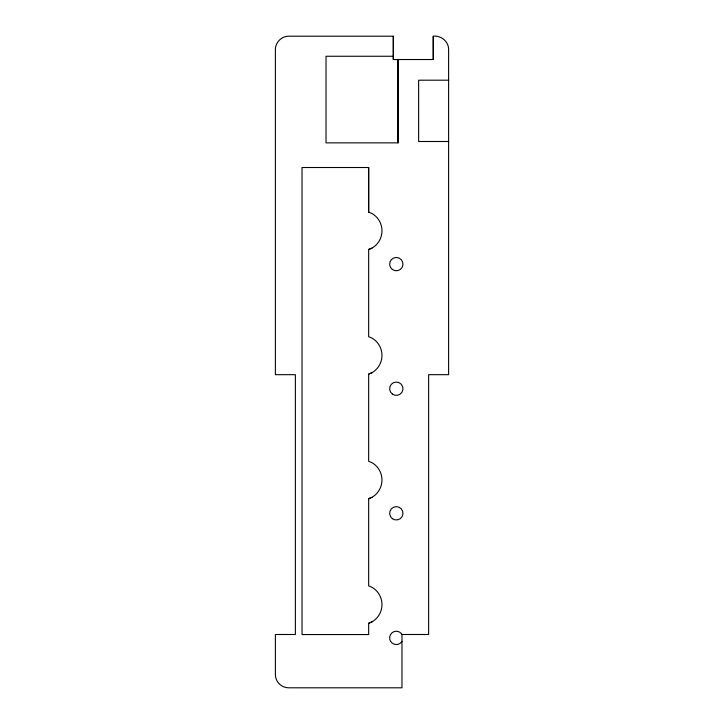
<?xml version="1.0" encoding="UTF-8"?>
<svg xmlns="http://www.w3.org/2000/svg" width="724" height="724" viewBox="0 0 724 724"><rect width="100%" height="100%" fill="white"/><g stroke="black" fill="none" stroke-linecap="round" stroke-linejoin="round"><path stroke-width="1.09" d="M368.661 212.123L368.661 167.516L302.035 167.516L302.035 634.559L368.661 634.559L368.661 623.274L371.991 621.889A19.991 19.991 0 0 0 371.991 587.273L368.661 585.888L368.661 498.682L371.991 497.298A19.991 19.991 0 0 0 371.991 462.681L368.661 461.306L368.661 374.091L371.991 372.715A19.991 19.991 0 0 0 371.991 338.09L368.661 336.714L368.661 249.499L371.991 248.124A19.991 19.991 0 0 0 371.991 213.499L368.661 212.123L368.661 167.516M401.974 634.495L428.626 634.495L428.626 374.679L448.618 374.679L448.618 49.531C448.726 41.539 441.016 35.25 433.251 36.2L433.287 59.522L393.313 59.522L393.313 36.2L288.713 36.2C281.582 36.155 275.346 42.399 275.382 49.531L275.382 374.679L295.374 374.679L295.374 634.495L275.382 634.495L275.382 674.478A13.322 13.322 0 0 0 288.713 687.8L401.974 687.8L401.974 634.495L401.476 633.69A6.661 6.661 0 0 0 391.666 633.111A6.661 6.661 0 0 0 391.956 642.93A6.661 6.661 0 0 0 401.711 641.799L401.974 641.31M397.974 142.863L397.974 59.522L397.974 142.863L326.017 142.863L326.017 56.255L393.313 56.255M433.242 59.522L433.251 36.2M368.661 249.499L371.991 248.124M368.661 374.091L371.991 372.715M368.661 498.682L371.991 497.298M368.661 623.274L371.991 621.889M448.618 80.201L418.635 80.201L418.635 141.497L448.618 141.497M393.313 36.2L393.313 59.522M392.408 269.527A6.661 6.661 0 0 0 402.942 264.803A6.661 6.661 0 0 0 393.584 258.043A6.661 6.661 0 0 0 392.408 269.527M392.408 394.118A6.661 6.661 0 0 0 402.942 389.394A6.661 6.661 0 0 0 393.584 382.634A6.661 6.661 0 0 0 392.408 394.118M392.408 518.701A6.661 6.661 0 0 0 402.942 513.986A6.661 6.661 0 0 0 393.584 507.225A6.661 6.661 0 0 0 392.408 518.701"/></g></svg>
